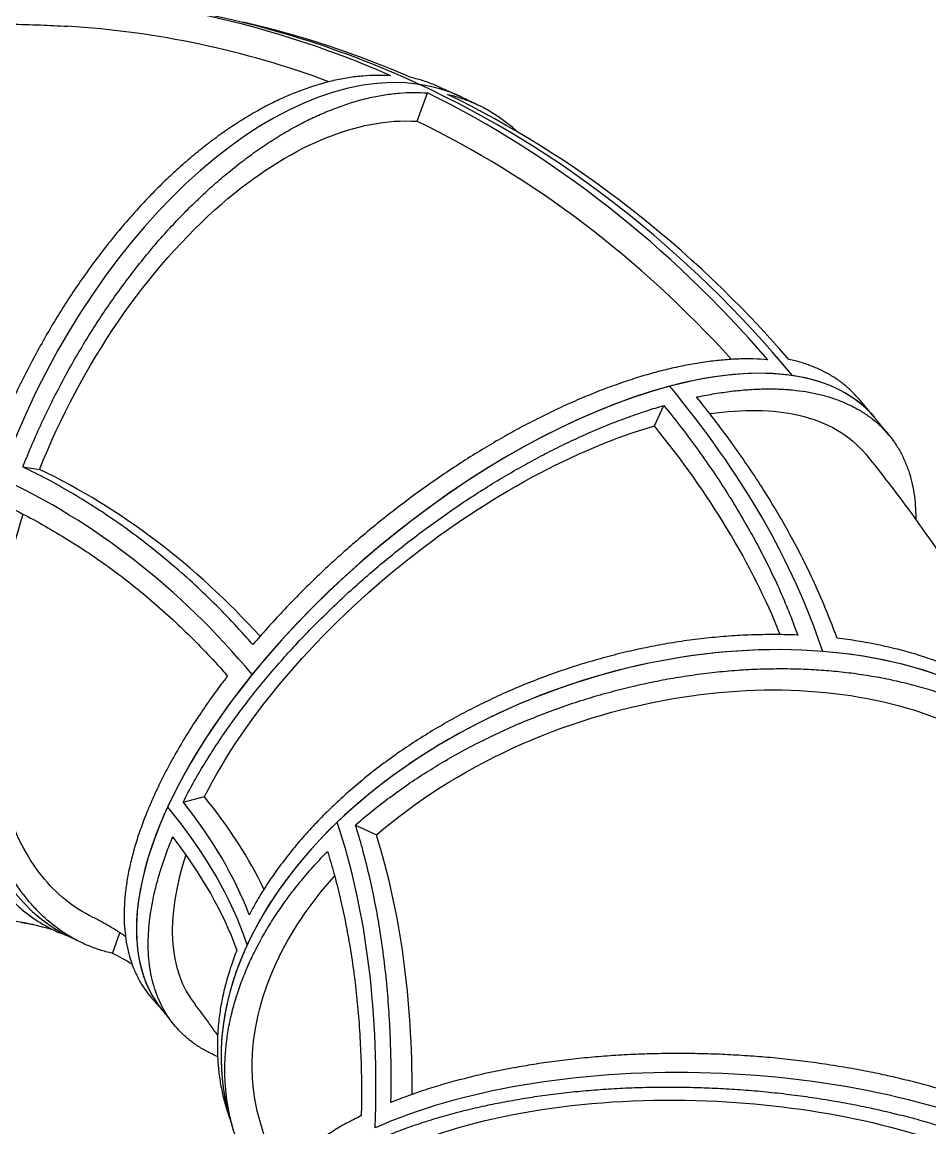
# Model space of a CAD drawing. Header units: millimetres. Extents: x -7616 to 421613, y 91067 to 341353.
# Drawn here: x 185609 to 186455, y 178176 to 179207 of the extents above; entities that cross this region are included whole.
import ezdxf

# ---------------------------------------------------------------- set-up
doc = ezdxf.new("R2010")
doc.units = ezdxf.units.MM
doc.header["$LTSCALE"] = 500
doc.header["$MEASUREMENT"] = 0
doc.linetypes.add('H0', pattern=[0.3, 0.2, -0.1])
doc.layers.add('e-plan', color=9, linetype='CONTINUOUS')

# ---------------------------------------------------------------- blocks, each defined once
blk = doc.blocks.new('A$C633402C3')
at = {"layer": 'e-plan'}
for p, q in [((112685.4, 87681.7), (112695.1, 87708.2)), ((112906.8, 87397.8), (112915.6, 87416.8)), ((112317.8, 87359.5), (112333.4, 87357.2)), ((112467.3, 87047.2), (112487.1, 87052.2)), ((112628, 87025.7), (112647.6, 87016.5)), ((112401.3, 86906.1), (112408.3, 86925.3))]:
    blk.add_line(p, q, dxfattribs=at)
for centre, major_axis, ratio, start_param, end_param in [((112236.3, 86473.5), (195.2, 1317.1), 0.813572, 6.062889, 6.421292), ((112247.8, 86471.8), (-195.3, -1317.6), 0.813572, 2.906276, 3.141593), ((112247.8, 86471.8), (-195.3, -1317.6), 0.813572, 2.906276, 3.141593), ((112242.9, 86492.2), (-188.3, -1270.6), 0.813572, 2.971748, 3.210819), ((112259.3, 86470.1), (195.2, 1317.1), 0.813572, 6.067144, 6.218293), ((112545, 87312.5), (-181.6, -392), 0.565439, 3.30671, 4.877506), ((112545, 87312.5), (-181.6, -392), 0.565439, 3.30671, 4.877506), ((112247.8, 86471.8), (-195.3, -1317.6), 0.813572, 2.513577, 2.906276), ((112545, 87312.5), (-181.6, -392), 0.565439, 3.141593, 3.30671), ((112247.8, 86471.8), (-195.3, -1317.6), 0.813572, 2.513577, 2.906276), ((112545, 87312.5), (-181.6, -392), 0.565439, 3.141593, 3.30671), ((112236.3, 86473.5), (195.2, 1317.1), 0.813572, 5.67019, 6.028593), ((112259.3, 86470.1), (195.2, 1317.1), 0.813572, 5.674445, 6.032848), ((112248.1, 86488.1), (-188.3, -1270.6), 0.813572, 2.552975, 2.892557), ((112780.1, 87129.1), (-331.8, -276.7), 0.470517, 3.539151, 5.109947), ((112780.1, 87129.1), (-331.8, -276.7), 0.470517, 3.141593, 3.93185), ((112780.1, 87129.1), (-331.8, -276.7), 0.470517, 3.141593, 3.539151), ((112780.1, 87129.1), (-331.8, -276.7), 0.470517, 3.93185, 5.502646), ((112239.1, 87254.1), (-817.2, 377), 0.626969, 3.67122, 4.063919), ((112239.1, 87254.1), (-817.2, 377), 0.626969, 3.67122, 4.063919), ((112248.5, 87233.1), (-780.9, 360.3), 0.626969, 3.726771, 4.050201), ((112027, 86520.9), (-131.9, -890.3), 0.813572, 2.552779, 2.892557), ((112545, 87312.5), (-181.6, -392), 0.565439, 4.877506, 6.283185), ((112545, 87312.5), (-181.6, -392), 0.565439, 4.877506, 6.283185), ((111999.3, 86508.6), (-131.9, -890.3), 0.813572, 2.513577, 2.906276), ((111999.3, 86508.6), (-131.9, -890.3), 0.813572, 2.513577, 2.906276), ((112922.8, 86882), (-410.2, -135.4), 0.672312, 3.759112, 5.329909), ((112922.8, 86882), (-410.2, -135.4), 0.672312, 4.151811, 5.722608), ((112922.8, 86882), (-410.2, -135.4), 0.672312, 3.141593, 4.151811), ((112780.1, 87129.1), (-331.8, -276.7), 0.470517, 5.109947, 6.283185), ((112104.7, 86962.6), (425.4, -196.2), 0.626969, 0.572333, 0.892812), ((112123, 86961.1), (-431.9, 199.3), 0.626969, 3.790247, 4.050201), ((112780.1, 87129.1), (-331.8, -276.7), 0.470517, 5.502646, 6.283185), ((112098.2, 86948.5), (-425, 196), 0.626969, 3.67122, 4.063919), ((112098.2, 86948.5), (-425, 196), 0.626969, 3.67122, 4.063919), ((112922.8, 86882), (-410.2, -135.4), 0.672312, 5.329909, 6.283185), ((112024.1, 86465.7), (-382.6, -814.6), 0.603553, 2.181327, 2.574026), ((112024.1, 86465.7), (-382.6, -814.6), 0.603553, 2.181327, 2.574026), ((112091.6, 86934.3), (425.4, -196.2), 0.626969, 0.559142, 0.879621), ((112057.8, 86462.5), (-382.6, -814.6), 0.603553, 2.224594, 2.560307), ((112791.3, 87115.5), (-311.1, -259.4), 0.470517, 5.631549, 6.27014), ((112236.3, 86473.5), (68.7, 463.4), 0.813572, 6.170212, 6.411053), ((112922.8, 86882), (-410.2, -135.4), 0.672312, 5.722608, 6.283185), ((112236.3, 86473.5), (68.7, 463.4), 0.813572, 5.964632, 6.018354), ((112958.1, 86597), (-431.7, 17.1), 0.457107, 3.966536, 5.537333), ((112958.1, 86597), (-431.7, 17.1), 0.457107, 3.966536, 5.537333)]:
    blk.add_ellipse(centre, major_axis=major_axis, ratio=ratio, start_param=start_param, end_param=end_param, dxfattribs=at)
for points, knots in [([(112269, 87771.8), (112272.1, 87771.9), (112275.2, 87772), (112287.5, 87772.2), (112296.7, 87772.3), (112315.3, 87772.1), (112324.7, 87771.9), (112342.5, 87771.2), (112350.9, 87770.8), (112359.3, 87770.3)], [0, 0, 0, 0, 10.000091, 10.000091, 40.002565, 40.002565, 70.569577, 70.569577, 97.898213, 97.898213, 97.898213, 97.898213]), ([(112661, 87724.1), (112660.9, 87724.1), (112660.8, 87724.1), (112656.6, 87724.4), (112652.4, 87724.5), (112643.8, 87724.5), (112639.4, 87724.3), (112630.5, 87723.5), (112626, 87723), (112616.8, 87721.6), (112612.2, 87720.7), (112603, 87718.6), (112598.4, 87717.3), (112589.2, 87714.6), (112584.6, 87713.1), (112575.5, 87709.8), (112571.1, 87708.1), (112562.3, 87704.4), (112557.8, 87702.3), (112548.6, 87697.9), (112544, 87695.5), (112534.5, 87690.3), (112529.7, 87687.5), (112520.2, 87681.6), (112515.3, 87678.5), (112505.7, 87672), (112500.9, 87668.6), (112491.4, 87661.6), (112486.7, 87657.9), (112477.4, 87650.4), (112472.8, 87646.5), (112463.8, 87638.7), (112459.4, 87634.7), (112450.9, 87626.7), (112446.5, 87622.5), (112437.8, 87613.7), (112433.4, 87609.1), (112424.5, 87599.6), (112420.1, 87594.7), (112411.3, 87584.6), (112406.9, 87579.4), (112398.3, 87568.8), (112394, 87563.4), (112385.7, 87552.4), (112381.6, 87546.9), (112373.6, 87535.7), (112369.7, 87530.1), (112362.1, 87518.9), (112358.5, 87513.3), (112351.5, 87502.2), (112348, 87496.5), (112341, 87484.7), (112337.5, 87478.6), (112330.6, 87466.2), (112327.2, 87459.9), (112320.5, 87447.1), (112317.2, 87440.6), (112310.9, 87427.6), (112307.8, 87421), (112301.9, 87407.8), (112299, 87401.2), (112293.6, 87388.1), (112291, 87381.5), (112288.4, 87375), (112288.4, 87374.8), (112288.3, 87374.7)], [19.600922, 19.600922, 19.600922, 19.600922, 19.992056, 19.992056, 39.984112, 39.984112, 59.976168, 59.976168, 79.968224, 79.968224, 99.96028, 99.96028, 119.952336, 119.952336, 139.944393, 139.944393, 159.936449, 159.936449, 179.929657, 179.929657, 199.922865, 199.922865, 219.916072, 219.916072, 239.90928, 239.90928, 259.902488, 259.902488, 279.895696, 279.895696, 299.888904, 299.888904, 319.882112, 319.882112, 339.877344, 339.877344, 359.872577, 359.872577, 379.867809, 379.867809, 399.863041, 399.863041, 419.858274, 419.858274, 439.853506, 439.853506, 459.848738, 459.848738, 479.843971, 479.843971, 499.842497, 499.842497, 519.841023, 519.841023, 539.839549, 539.839549, 559.838075, 559.838075, 579.836601, 579.836601, 599.835127, 599.835127, 619.833653, 619.833653, 620.231169, 620.231169, 620.231169, 620.231169]), ([(112704.4, 87714.5), (112703.9, 87714.7), (112703.5, 87714.9), (112699.2, 87716.6), (112695.4, 87718.1), (112687.7, 87720.6), (112683.8, 87721.6), (112679.8, 87722.5), (112679.8, 87722.6), (112679.7, 87722.6)], [2496.77124, 2496.77124, 2496.77124, 2496.77124, 2499.177281, 2499.177281, 2519.170147, 2519.170147, 2539.163014, 2539.163014, 2539.554949, 2539.554949, 2539.554949, 2539.554949]), ([(112704.4, 87714.5), (112705.9, 87713.8), (112707.3, 87713.2), (112710.3, 87711.9), (112711.8, 87711.2), (112714.7, 87709.9), (112716.2, 87709.2), (112719.2, 87707.9), (112720.6, 87707.2), (112723.6, 87705.9), (112725.1, 87705.2), (112726.5, 87704.5)], [0.01490285, 0.01490285, 0.01490285, 0.01490285, 0.01876178, 0.01876178, 0.0226207, 0.0226207, 0.02647962, 0.02647962, 0.03033855, 0.03033855, 0.03419747, 0.03419747, 0.03419747, 0.03419747]), ([(112317.8, 87359.5), (112318, 87360.1), (112318.2, 87360.7), (112321, 87367.6), (112323.7, 87374.1), (112329.3, 87387.2), (112332.2, 87393.7), (112338.3, 87406.8), (112341.4, 87413.4), (112347.9, 87426.4), (112351.3, 87432.9), (112358.1, 87445.6), (112361.5, 87451.9), (112368.6, 87464.2), (112372.1, 87470.2), (112379.3, 87481.9), (112382.8, 87487.6), (112390, 87498.6), (112393.7, 87504.2), (112401.3, 87515.3), (112405.3, 87520.9), (112413.4, 87532), (112417.6, 87537.6), (112426.1, 87548.5), (112430.4, 87553.9), (112439.2, 87564.4), (112443.6, 87569.6), (112452.5, 87579.6), (112457, 87584.5), (112466, 87593.9), (112470.4, 87598.5), (112479.3, 87607.2), (112483.7, 87611.4), (112492.3, 87619.4), (112496.7, 87623.3), (112505.8, 87631.1), (112510.5, 87634.9), (112519.9, 87642.4), (112524.6, 87646.1), (112534.2, 87653.1), (112539.1, 87656.5), (112548.8, 87663), (112553.6, 87666), (112563.3, 87671.9), (112568.1, 87674.6), (112577.6, 87679.8), (112582.3, 87682.2), (112591.5, 87686.6), (112596.1, 87688.6), (112604.9, 87692.3), (112609.4, 87694), (112618.5, 87697.3), (112623.1, 87698.8), (112632.3, 87701.5), (112637, 87702.7), (112646.3, 87704.8), (112650.9, 87705.7), (112660, 87707.1), (112664.6, 87707.6), (112673.5, 87708.4), (112677.9, 87708.6), (112686.6, 87708.6), (112690.8, 87708.5), (112694.9, 87708.2), (112695, 87708.2), (112695.1, 87708.2)], [1937.634468, 1937.634468, 1937.634468, 1937.634468, 1939.366083, 1939.366083, 1959.359835, 1959.359835, 1979.353587, 1979.353587, 1999.347339, 1999.347339, 2019.341091, 2019.341091, 2039.334842, 2039.334842, 2059.328594, 2059.328594, 2079.322346, 2079.322346, 2099.315647, 2099.315647, 2119.308948, 2119.308948, 2139.30225, 2139.30225, 2159.295551, 2159.295551, 2179.288852, 2179.288852, 2199.282153, 2199.282153, 2219.275454, 2219.275454, 2239.268755, 2239.268755, 2259.26178, 2259.26178, 2279.254804, 2279.254804, 2299.247828, 2299.247828, 2319.240852, 2319.240852, 2339.233876, 2339.233876, 2359.2269, 2359.2269, 2379.219924, 2379.219924, 2399.212949, 2399.212949, 2419.205815, 2419.205815, 2439.198681, 2439.198681, 2459.191548, 2459.191548, 2479.184414, 2479.184414, 2499.177281, 2499.177281, 2519.170147, 2519.170147, 2539.163014, 2539.163014, 2539.554949, 2539.554949, 2539.554949, 2539.554949]), ([(112713.9, 87706.8), (112714, 87706.8), (112714.1, 87706.8), (112718, 87705.9), (112721.9, 87704.8), (112729.6, 87702.3), (112733.4, 87700.9), (112740.9, 87697.7), (112744.7, 87696), (112751.9, 87692.1), (112755.5, 87690), (112762.4, 87685.5), (112765.7, 87683.1), (112772.2, 87678.1), (112775.3, 87675.4), (112778.5, 87672.5), (112778.7, 87672.3), (112778.9, 87672)], [19.600922, 19.600922, 19.600922, 19.600922, 19.992056, 19.992056, 39.984112, 39.984112, 59.976168, 59.976168, 79.968224, 79.968224, 99.96028, 99.96028, 119.952336, 119.952336, 139.944393, 139.944393, 141.435393, 141.435393, 141.435393, 141.435393]), ([(112726.5, 87704.5), (112727.7, 87704), (112728.8, 87703.4), (112731.1, 87702.4), (112732.3, 87701.8), (112734.6, 87700.7), (112735.7, 87700.2), (112738, 87699.1), (112739.1, 87698.6), (112741.4, 87697.5), (112742.6, 87696.9), (112743.7, 87696.4)], [0.03419747, 0.03419747, 0.03419747, 0.03419747, 0.03721559, 0.03721559, 0.0402337, 0.0402337, 0.04325182, 0.04325182, 0.04626994, 0.04626994, 0.04928805, 0.04928805, 0.04928805, 0.04928805]), ([(112333.4, 87357.2), (112352.8, 87406), (112377.8, 87452.9), (112436, 87537.7), (112468.8, 87574.9), (112533.9, 87631.3), (112565.5, 87651.5), (112627.6, 87677.8), (112657.7, 87683.6), (112685.4, 87681.7)], [0, 0, 0, 0, 158.176485, 158.176485, 316.376998, 316.376998, 457.078153, 457.078153, 597.79081, 597.79081, 597.79081, 597.79081]), ([(113012.5, 87459.5), (113012.4, 87459.5), (113012.3, 87459.5), (113008.1, 87459.8), (113003.7, 87460.1), (112994.8, 87460.3), (112990.1, 87460.3), (112980.7, 87459.9), (112975.8, 87459.6), (112965.9, 87458.8), (112960.9, 87458.2), (112950.8, 87456.8), (112945.6, 87456), (112935.3, 87454.1), (112930.2, 87453.1), (112919.9, 87450.8), (112914.8, 87449.5), (112904.7, 87446.8), (112899.5, 87445.4), (112888.7, 87442.1), (112883.3, 87440.3), (112872.1, 87436.5), (112866.4, 87434.5), (112854.8, 87430.1), (112849, 87427.8), (112837.3, 87422.9), (112831.4, 87420.4), (112819.6, 87415.1), (112813.7, 87412.3), (112802.1, 87406.6), (112796.3, 87403.7), (112784.8, 87397.8), (112779.2, 87394.8), (112768.2, 87388.7), (112762.6, 87385.5), (112751.2, 87378.8), (112745.4, 87375.3), (112733.6, 87368), (112727.7, 87364.3), (112715.9, 87356.5), (112710, 87352.5), (112698.2, 87344.4), (112692.3, 87340.2), (112680.7, 87331.8), (112675, 87327.5), (112663.7, 87318.9), (112658.1, 87314.6), (112647.3, 87305.9), (112642.1, 87301.6), (112631.8, 87293), (112626.7, 87288.6), (112616.2, 87279.5), (112611, 87274.8), (112600.5, 87265.2), (112595.3, 87260.3), (112585, 87250.3), (112579.9, 87245.3), (112569.8, 87235.1), (112564.9, 87230), (112555.2, 87219.7), (112550.5, 87214.6), (112541.3, 87204.3), (112536.9, 87199.2), (112532.5, 87194.1), (112532.4, 87194), (112532.3, 87193.9)], [19.600922, 19.600922, 19.600922, 19.600922, 19.992056, 19.992056, 39.984112, 39.984112, 59.976168, 59.976168, 79.968224, 79.968224, 99.96028, 99.96028, 119.952336, 119.952336, 139.944393, 139.944393, 159.936449, 159.936449, 179.929657, 179.929657, 199.922865, 199.922865, 219.916072, 219.916072, 239.90928, 239.90928, 259.902488, 259.902488, 279.895696, 279.895696, 299.888904, 299.888904, 319.882112, 319.882112, 339.877344, 339.877344, 359.872577, 359.872577, 379.867809, 379.867809, 399.863041, 399.863041, 419.858274, 419.858274, 439.853506, 439.853506, 459.848738, 459.848738, 479.843971, 479.843971, 499.842497, 499.842497, 519.841023, 519.841023, 539.839549, 539.839549, 559.838075, 559.838075, 579.836601, 579.836601, 599.835127, 599.835127, 619.833653, 619.833653, 620.231169, 620.231169, 620.231169, 620.231169]), ([(113096.2, 87424.2), (113094.4, 87426.4), (113092.4, 87428.5), (113087.9, 87432.8), (113085.3, 87435), (113079.9, 87439.3), (113077, 87441.3), (113071, 87445.1), (113067.9, 87446.9), (113061.4, 87450.2), (113058, 87451.7), (113051, 87454.5), (113047.4, 87455.7), (113040, 87458), (113036.2, 87458.9), (113032.4, 87459.8), (113032.3, 87459.8), (113032.2, 87459.8)], [2401.275885, 2401.275885, 2401.275885, 2401.275885, 2419.205815, 2419.205815, 2439.198681, 2439.198681, 2459.191548, 2459.191548, 2479.184414, 2479.184414, 2499.177281, 2499.177281, 2519.170147, 2519.170147, 2539.163014, 2539.163014, 2539.554949, 2539.554949, 2539.554949, 2539.554949]), ([(112946.2, 87424.6), (112946.7, 87424.7), (112947.1, 87424.8), (112952.8, 87426), (112958, 87427), (112968.4, 87428.7), (112973.6, 87429.5), (112983.8, 87430.7), (112988.9, 87431.2), (112998.9, 87431.9), (113003.8, 87432.2), (113013.4, 87432.3), (113018.1, 87432.3), (113027.1, 87432), (113031.5, 87431.7), (113040, 87430.8), (113044, 87430.3), (113051.8, 87429.1), (113055.7, 87428.3), (113063.3, 87426.5), (113067.1, 87425.5), (113074.6, 87423.2), (113078.2, 87421.9), (113085.3, 87419), (113088.7, 87417.4), (113095.4, 87414), (113098.5, 87412.2), (113104.6, 87408.3), (113107.5, 87406.3), (113113, 87402), (113115.5, 87399.7), (113120.3, 87395.1), (113122.6, 87392.7), (113126.7, 87387.8), (113128.7, 87385.3), (113132.5, 87379.8), (113134.3, 87376.9), (113137.6, 87370.9), (113139.2, 87367.7), (113142, 87361.1), (113143.3, 87357.7), (113145.5, 87350.7), (113146.5, 87347.1), (113148.1, 87339.8), (113148.8, 87336), (113149.8, 87328.4), (113150.1, 87324.6), (113150.5, 87317.3), (113150.6, 87314), (113150.6, 87310.6)], [1937.634468, 1937.634468, 1937.634468, 1937.634468, 1939.366083, 1939.366083, 1959.359835, 1959.359835, 1979.353587, 1979.353587, 1999.347339, 1999.347339, 2019.341091, 2019.341091, 2039.334842, 2039.334842, 2059.328594, 2059.328594, 2079.322346, 2079.322346, 2099.315647, 2099.315647, 2119.308948, 2119.308948, 2139.30225, 2139.30225, 2159.295551, 2159.295551, 2179.288852, 2179.288852, 2199.282153, 2199.282153, 2219.275454, 2219.275454, 2239.268755, 2239.268755, 2259.26178, 2259.26178, 2279.254804, 2279.254804, 2299.247828, 2299.247828, 2319.240852, 2319.240852, 2339.233876, 2339.233876, 2359.2269, 2359.2269, 2379.219924, 2379.219924, 2396.554547, 2396.554547, 2396.554547, 2396.554547]), ([(112467.3, 87047.2), (112467.4, 87047.3), (112467.4, 87047.4), (112470, 87052.5), (112472.7, 87057.6), (112478.3, 87067.8), (112481.3, 87073.1), (112487.6, 87083.6), (112490.9, 87088.9), (112497.7, 87099.5), (112501.2, 87104.8), (112508.5, 87115.4), (112512.3, 87120.7), (112519.9, 87131.1), (112523.8, 87136.3), (112531.6, 87146.4), (112535.6, 87151.4), (112543.5, 87161.1), (112547.7, 87166), (112556.3, 87176), (112560.7, 87181.1), (112570, 87191.3), (112574.7, 87196.4), (112584.4, 87206.6), (112589.4, 87211.7), (112599.6, 87221.8), (112604.7, 87226.8), (112615.1, 87236.6), (112620.3, 87241.5), (112630.9, 87251), (112636.1, 87255.6), (112646.6, 87264.7), (112651.8, 87269.1), (112662.1, 87277.5), (112667.4, 87281.8), (112678.3, 87290.4), (112683.9, 87294.7), (112695.3, 87303.2), (112701.1, 87307.4), (112712.8, 87315.7), (112718.7, 87319.8), (112730.6, 87327.9), (112736.5, 87331.8), (112748.5, 87339.4), (112754.4, 87343.1), (112766.2, 87350.2), (112772.1, 87353.7), (112783.6, 87360.3), (112789.3, 87363.4), (112800.4, 87369.4), (112806, 87372.3), (112817.6, 87378.2), (112823.4, 87381), (112835.2, 87386.6), (112841.1, 87389.3), (112853, 87394.4), (112859, 87396.9), (112870.8, 87401.7), (112876.7, 87403.9), (112888.3, 87408.1), (112894.1, 87410.1), (112905.1, 87413.7), (112910.4, 87415.3), (112915.6, 87416.8)], [1299.178871, 1299.178871, 1299.178871, 1299.178871, 1299.570367, 1299.570367, 1319.562793, 1319.562793, 1339.555219, 1339.555219, 1359.547646, 1359.547646, 1379.540072, 1379.540072, 1399.532498, 1399.532498, 1419.524925, 1419.524925, 1439.517351, 1439.517351, 1459.510962, 1459.510962, 1479.504572, 1479.504572, 1499.498183, 1499.498183, 1519.491793, 1519.491793, 1539.485404, 1539.485404, 1559.479014, 1559.479014, 1579.472624, 1579.472624, 1599.466235, 1599.466235, 1619.46043, 1619.46043, 1639.454626, 1639.454626, 1659.448821, 1659.448821, 1679.443017, 1679.443017, 1699.437212, 1699.437212, 1719.431407, 1719.431407, 1739.425603, 1739.425603, 1759.419798, 1759.419798, 1779.413865, 1779.413865, 1799.407931, 1799.407931, 1819.401998, 1819.401998, 1839.396065, 1839.396065, 1859.390131, 1859.390131, 1879.384198, 1879.384198, 1898.445264, 1898.445264, 1898.445264, 1898.445264]), ([(112915.6, 87416.8), (112920.8, 87410.4), (112925.9, 87404), (112936.1, 87390.8), (112941.2, 87384), (112951, 87370.5), (112955.7, 87363.8), (112964.6, 87350.8), (112969, 87344.1), (112977.8, 87330.4), (112982.1, 87323.4), (112990.5, 87309.3), (112994.6, 87302.1), (113002.5, 87287.7), (113006.4, 87280.5), (113013.7, 87266), (113017.2, 87258.7), (113023.9, 87244.3), (113027, 87237.1), (113032.9, 87222.9), (113035.7, 87215.8), (113039, 87206.9), (113039.8, 87204.8), (113040.5, 87202.8)], [2236.218017, 2236.218017, 2236.218017, 2236.218017, 2262.137674, 2262.137674, 2290.233966, 2290.233966, 2318.330258, 2318.330258, 2346.473322, 2346.473322, 2374.616386, 2374.616386, 2402.75945, 2402.75945, 2430.902515, 2430.902515, 2459.045579, 2459.045579, 2487.188643, 2487.188643, 2515.331707, 2515.331707, 2523.784719, 2523.784719, 2523.784719, 2523.784719]), ([(113077.2, 87199.8), (113076.3, 87202.2), (113075.5, 87204.5), (113071.9, 87214.1), (113069, 87221.4), (113062.8, 87236.3), (113059.6, 87243.8), (113052.6, 87258.8), (113049, 87266.4), (113041.3, 87281.6), (113037.3, 87289.2), (113029, 87304.2), (113024.7, 87311.7), (113016, 87326.5), (113011.5, 87333.7), (113002.4, 87348), (112997.7, 87355), (112988.4, 87368.7), (112983.6, 87375.6), (112973.3, 87389.7), (112968, 87396.9), (112957.2, 87410.9), (112951.8, 87417.7), (112946.2, 87424.6)], [2681.442049, 2681.442049, 2681.442049, 2681.442049, 2691.128265, 2691.128265, 2720.516374, 2720.516374, 2749.904482, 2749.904482, 2779.292591, 2779.292591, 2808.6807, 2808.6807, 2838.068808, 2838.068808, 2867.456917, 2867.456917, 2896.845025, 2896.845025, 2926.186519, 2926.186519, 2955.528013, 2955.528013, 2983.262937, 2983.262937, 2983.262937, 2983.262937]), ([(113096.2, 87424.2), (113097.3, 87423), (113098.4, 87421.8), (113100.5, 87419.3), (113101.5, 87418.1), (113103.6, 87415.6), (113104.7, 87414.4), (113106.7, 87412), (113107.8, 87410.7), (113109.9, 87408.3), (113110.9, 87407), (113111.9, 87405.8)], [0.40748562, 0.40748562, 0.40748562, 0.40748562, 0.41136781, 0.41136781, 0.41524999, 0.41524999, 0.41913218, 0.41913218, 0.42301437, 0.42301437, 0.42689655, 0.42689655, 0.42689655, 0.42689655]), ([(112958.5, 87409.2), (112989.5, 87413.7), (113017.5, 87413.2), (113068.2, 87401.6), (113089.3, 87389.2), (113103.9, 87371.3)], [28.803222, 28.803222, 28.803222, 28.803222, 158.176485, 158.176485, 303.086496, 303.086496, 303.086496, 303.086496]), ([(113126.3, 87388.3), (113125.3, 87389.4), (113124.4, 87390.6), (113122.5, 87393), (113121.5, 87394.1), (113119.6, 87396.5), (113118.7, 87397.6), (113116.7, 87400), (113115.8, 87401.1), (113113.9, 87403.5), (113112.9, 87404.6), (113111.9, 87405.8)], [0.87768049, 0.87768049, 0.87768049, 0.87768049, 0.881648, 0.881648, 0.88561551, 0.88561551, 0.88958302, 0.88958302, 0.89355053, 0.89355053, 0.89751804, 0.89751804, 0.89751804, 0.89751804]), ([(112487.1, 87052.2), (112506.3, 87090), (112533, 87129), (112598.5, 87205.1), (112636.6, 87241.5), (112714.7, 87303.2), (112753.5, 87328.8), (112831.5, 87370.9), (112870.2, 87387.2), (112906.8, 87397.8)], [0, 0, 0, 0, 158.280577, 158.280577, 316.435729, 316.435729, 457.038505, 457.038505, 597.721347, 597.721347, 597.721347, 597.721347]), ([(113103.9, 87371.3), (113105.9, 87368.9), (113107.9, 87366.5), (113115.6, 87356.8), (113121.4, 87349.5), (113133.3, 87334.1), (113139.3, 87326), (113151.3, 87309.7), (113157.1, 87301.5), (113168.6, 87285.1), (113174.2, 87276.8), (113185.3, 87260.1), (113190.7, 87251.8), (113201.2, 87235), (113206.3, 87226.5), (113216.4, 87209.6), (113221.3, 87201.1), (113230.9, 87184), (113235.5, 87175.4), (113244.6, 87158.2), (113249, 87149.5), (113255.1, 87137.1), (113256.9, 87133.4), (113258.7, 87129.6)], [0, 0, 0, 0, 10.000069, 10.000069, 40.001943, 40.001943, 72.767288, 72.767288, 105.512166, 105.512166, 138.224276, 138.224276, 170.890521, 170.890521, 203.496906, 203.496906, 236.02875, 236.02875, 268.470951, 268.470951, 300.80828, 300.80828, 314.738769, 314.738769, 314.738769, 314.738769]), ([(112532.3, 87193.9), (112530.4, 87196.1), (112528.4, 87198.3), (112520.5, 87207.2), (112514.3, 87213.8), (112501.7, 87227), (112495.2, 87233.5), (112481.9, 87246.3), (112475.1, 87252.5), (112461.3, 87264.8), (112454.3, 87270.7), (112440.2, 87282.3), (112433.2, 87287.8), (112419, 87298.6), (112411.9, 87303.7), (112397.7, 87313.5), (112390.7, 87318.2), (112376.9, 87327), (112369.8, 87331.4), (112355.1, 87340), (112347.6, 87344.2), (112332.7, 87352.2), (112325.3, 87355.9), (112317.8, 87359.5)], [2681.442049, 2681.442049, 2681.442049, 2681.442049, 2691.128265, 2691.128265, 2720.516374, 2720.516374, 2749.904482, 2749.904482, 2779.292591, 2779.292591, 2808.6807, 2808.6807, 2838.068808, 2838.068808, 2867.456917, 2867.456917, 2896.845025, 2896.845025, 2926.186519, 2926.186519, 2955.528013, 2955.528013, 2983.262937, 2983.262937, 2983.262937, 2983.262937]), ([(112275.1, 87337.3), (112275.1, 87337.2), (112275, 87337.1), (112272.9, 87330.4), (112270.9, 87323.8), (112267, 87310.5), (112265.1, 87303.7), (112261.6, 87290.2), (112259.9, 87283.4), (112256.9, 87269.8), (112255.4, 87263), (112252.8, 87249.6), (112251.7, 87243), (112249.6, 87229.9), (112248.6, 87223.5), (112247, 87210.9), (112246.3, 87204.7), (112245.2, 87192.8), (112244.7, 87186.7), (112244, 87174.5), (112243.7, 87168.3), (112243.4, 87156), (112243.4, 87149.9), (112243.5, 87137.6), (112243.7, 87131.5), (112244.4, 87119.6), (112244.8, 87113.7), (112246, 87102.1), (112246.7, 87096.4), (112248.2, 87085.4), (112249.1, 87080), (112251.1, 87069.6), (112252.2, 87064.6), (112254.5, 87055), (112255.8, 87050.2), (112258.6, 87040.6), (112260.1, 87035.8), (112263.5, 87026.4), (112265.3, 87021.8), (112269.1, 87012.7), (112271.1, 87008.3), (112275.4, 86999.7), (112277.6, 86995.6), (112282.3, 86987.6), (112284.8, 86983.7), (112289.8, 86976.4), (112292.4, 86972.9), (112297.6, 86966.3), (112300.3, 86963.2), (112305.7, 86957.4), (112308.6, 86954.6), (112314.5, 86949.1), (112317.6, 86946.4), (112324.1, 86941.4), (112327.4, 86939), (112334.3, 86934.5), (112337.9, 86932.4), (112345.1, 86928.5), (112348.8, 86926.7), (112353.3, 86924.8), (112354.1, 86924.5), (112354.8, 86924.2)], [659.433236, 659.433236, 659.433236, 659.433236, 659.833006, 659.833006, 679.833833, 679.833833, 699.834661, 699.834661, 719.835488, 719.835488, 739.836316, 739.836316, 759.837143, 759.837143, 779.83797, 779.83797, 799.838798, 799.838798, 819.840569, 819.840569, 839.842341, 839.842341, 859.844113, 859.844113, 879.845884, 879.845884, 899.847656, 899.847656, 919.849428, 919.849428, 939.851199, 939.851199, 959.852971, 959.852971, 979.850467, 979.850467, 999.847963, 999.847963, 1019.845459, 1019.845459, 1039.842956, 1039.842956, 1059.840452, 1059.840452, 1079.837948, 1079.837948, 1099.835444, 1099.835444, 1119.832941, 1119.832941, 1139.821779, 1139.821779, 1159.810617, 1159.810617, 1179.799456, 1179.799456, 1199.788294, 1199.788294, 1219.777133, 1219.777133, 1223.662275, 1223.662275, 1223.662275, 1223.662275]), ([(112401.3, 86906.1), (112401.2, 86906.1), (112401.1, 86906.2), (112397.2, 86907.1), (112393.3, 86908.1), (112385.6, 86910.6), (112381.8, 86912), (112374.3, 86915.2), (112370.6, 86917), (112363.3, 86920.8), (112359.8, 86922.9), (112352.9, 86927.4), (112349.6, 86929.8), (112343.2, 86934.8), (112340.1, 86937.4), (112334.2, 86942.9), (112331.4, 86945.7), (112326, 86951.5), (112323.4, 86954.6), (112318.2, 86961.2), (112315.6, 86964.6), (112310.7, 86971.9), (112308.3, 86975.8), (112303.7, 86983.7), (112301.5, 86987.8), (112297.3, 86996.4), (112295.3, 87000.8), (112291.5, 87009.8), (112289.8, 87014.4), (112286.5, 87023.7), (112285.1, 87028.5), (112282.3, 87038), (112281.1, 87042.8), (112278.9, 87052.4), (112277.9, 87057.4), (112276, 87067.7), (112275.1, 87073), (112273.7, 87084), (112273, 87089.7), (112272, 87101.2), (112271.6, 87107.1), (112271.1, 87119), (112271, 87125), (112270.9, 87137.2), (112271, 87143.3), (112271.5, 87155.6), (112271.8, 87161.7), (112272.7, 87173.9), (112273.2, 87179.9), (112274.5, 87191.8), (112275.2, 87197.9), (112277, 87210.4), (112278, 87216.8), (112280.2, 87229.8), (112281.4, 87236.5), (112284.2, 87249.8), (112285.7, 87256.5), (112288.9, 87270), (112290.6, 87276.8), (112294.3, 87290.2), (112296.2, 87297), (112300.2, 87309.9), (112302.2, 87316.2), (112304.2, 87322.4)], [1299.178871, 1299.178871, 1299.178871, 1299.178871, 1299.570367, 1299.570367, 1319.562793, 1319.562793, 1339.555219, 1339.555219, 1359.547646, 1359.547646, 1379.540072, 1379.540072, 1399.532498, 1399.532498, 1419.524925, 1419.524925, 1439.517351, 1439.517351, 1459.510962, 1459.510962, 1479.504572, 1479.504572, 1499.498183, 1499.498183, 1519.491793, 1519.491793, 1539.485404, 1539.485404, 1559.479014, 1559.479014, 1579.472624, 1579.472624, 1599.466235, 1599.466235, 1619.46043, 1619.46043, 1639.454626, 1639.454626, 1659.448821, 1659.448821, 1679.443017, 1679.443017, 1699.437212, 1699.437212, 1719.431407, 1719.431407, 1739.425603, 1739.425603, 1759.419798, 1759.419798, 1779.413865, 1779.413865, 1799.407931, 1799.407931, 1819.401998, 1819.401998, 1839.396065, 1839.396065, 1859.390131, 1859.390131, 1879.384198, 1879.384198, 1898.445264, 1898.445264, 1898.445264, 1898.445264]), ([(112304.2, 87322.4), (112311.2, 87319), (112318.1, 87315.5), (112332.3, 87308), (112339.5, 87303.9), (112353.5, 87295.7), (112360.3, 87291.5), (112373.6, 87283.1), (112380.3, 87278.6), (112393.8, 87269.2), (112400.6, 87264.3), (112414.2, 87254.1), (112421, 87248.7), (112434.5, 87237.7), (112441.1, 87232), (112454.3, 87220.3), (112460.8, 87214.3), (112473.6, 87202), (112479.8, 87195.8), (112491.9, 87183.2), (112497.8, 87176.8), (112505.3, 87168.5), (112507, 87166.6), (112508.7, 87164.7)], [2236.218017, 2236.218017, 2236.218017, 2236.218017, 2262.137674, 2262.137674, 2290.233966, 2290.233966, 2318.330258, 2318.330258, 2346.473322, 2346.473322, 2374.616386, 2374.616386, 2402.75945, 2402.75945, 2430.902515, 2430.902515, 2459.045579, 2459.045579, 2487.188643, 2487.188643, 2515.331707, 2515.331707, 2523.784719, 2523.784719, 2523.784719, 2523.784719]), ([(112383.1, 86939.7), (112364.9, 86948.5), (112348.9, 86961.4), (112315.6, 87003.2), (112301.7, 87036.1), (112287.9, 87110.1), (112286.8, 87149.2), (112295.3, 87231.2), (112304.5, 87273.2), (112318.2, 87315.4)], [50.788623, 50.788623, 50.788623, 50.788623, 158.280577, 158.280577, 316.435729, 316.435729, 457.038505, 457.038505, 592.704639, 592.704639, 592.704639, 592.704639]), ([(113040.5, 87202.8), (113040.4, 87202.8), (113040.2, 87202.8), (113033.7, 87203.1), (113027.1, 87203.2), (113013.6, 87203.3), (113006.8, 87203.2), (112993, 87202.8), (112986, 87202.5), (112972, 87201.5), (112965, 87200.9), (112951, 87199.4), (112944, 87198.6), (112930.2, 87196.7), (112923.3, 87195.6), (112909.8, 87193.2), (112903.2, 87191.9), (112890.2, 87189.2), (112883.6, 87187.8), (112870.2, 87184.5), (112863.4, 87182.7), (112849.7, 87178.9), (112842.8, 87176.9), (112829, 87172.6), (112822.1, 87170.3), (112808.3, 87165.5), (112801.5, 87162.9), (112788.1, 87157.7), (112781.4, 87155), (112768.4, 87149.4), (112762, 87146.5), (112749.6, 87140.6), (112743.5, 87137.7), (112731.8, 87131.7), (112725.9, 87128.6), (112714, 87122), (112708, 87118.6), (112696.1, 87111.5), (112690.2, 87107.8), (112678.5, 87100.2), (112672.7, 87096.3), (112661.3, 87088.4), (112655.8, 87084.3), (112644.9, 87076.1), (112639.6, 87071.9), (112629.4, 87063.5), (112624.5, 87059.3), (112614.9, 87050.8), (112610.4, 87046.6), (112601.7, 87038.3), (112597.4, 87034), (112588.8, 87025.1), (112584.6, 87020.5), (112576.3, 87011.2), (112572.3, 87006.5), (112564.5, 86996.8), (112560.7, 86991.9), (112553.4, 86982), (112550, 86977.1), (112543.4, 86967.1), (112540.2, 86962.1), (112534.4, 86952.2), (112531.6, 86947.2), (112529, 86942.3), (112529, 86942.2), (112528.9, 86942.1)], [659.433236, 659.433236, 659.433236, 659.433236, 659.833006, 659.833006, 679.833833, 679.833833, 699.834661, 699.834661, 719.835488, 719.835488, 739.836316, 739.836316, 759.837143, 759.837143, 779.83797, 779.83797, 799.838798, 799.838798, 819.840569, 819.840569, 839.842341, 839.842341, 859.844113, 859.844113, 879.845884, 879.845884, 899.847656, 899.847656, 919.849428, 919.849428, 939.851199, 939.851199, 959.852971, 959.852971, 979.850467, 979.850467, 999.847963, 999.847963, 1019.845459, 1019.845459, 1039.842956, 1039.842956, 1059.840452, 1059.840452, 1079.837948, 1079.837948, 1099.835444, 1099.835444, 1119.832941, 1119.832941, 1139.821779, 1139.821779, 1159.810617, 1159.810617, 1179.799456, 1179.799456, 1199.788294, 1199.788294, 1219.777133, 1219.777133, 1239.765971, 1239.765971, 1259.75481, 1259.75481, 1260.142728, 1260.142728, 1260.142728, 1260.142728]), ([(113327.1, 87034.8), (113326.6, 87036.3), (113326.1, 87037.8), (113323.8, 87043.8), (113321.9, 87048.4), (113317.8, 87057.2), (113315.5, 87061.5), (113310.8, 87070), (113308.3, 87074.1), (113303.1, 87082), (113300.4, 87085.9), (113294.9, 87093.2), (113291.9, 87096.9), (113285.5, 87104.3), (113282.2, 87107.9), (113275, 87115.2), (113271.3, 87118.7), (113263.5, 87125.7), (113259.4, 87129.1), (113251, 87135.7), (113246.6, 87138.9), (113237.6, 87145.1), (113233.1, 87148), (113223.7, 87153.7), (113219, 87156.4), (113209.4, 87161.5), (113204.6, 87163.9), (113195, 87168.4), (113189.9, 87170.6), (113179.5, 87174.9), (113174.1, 87177), (113163, 87180.9), (113157.3, 87182.8), (113145.6, 87186.3), (113139.6, 87188), (113127.4, 87191.1), (113121.3, 87192.5), (113108.9, 87195), (113102.6, 87196.2), (113090, 87198.2), (113083.8, 87199), (113077.4, 87199.8), (113077.3, 87199.8), (113077.2, 87199.8)], [233.404426, 233.404426, 233.404426, 233.404426, 239.90928, 239.90928, 259.902488, 259.902488, 279.895696, 279.895696, 299.888904, 299.888904, 319.882112, 319.882112, 339.877344, 339.877344, 359.872577, 359.872577, 379.867809, 379.867809, 399.863041, 399.863041, 419.858274, 419.858274, 439.853506, 439.853506, 459.848738, 459.848738, 479.843971, 479.843971, 499.842497, 499.842497, 519.841023, 519.841023, 539.839549, 539.839549, 559.838075, 559.838075, 579.836601, 579.836601, 599.835127, 599.835127, 619.833653, 619.833653, 620.231169, 620.231169, 620.231169, 620.231169]), ([(112628, 87025.7), (112628.4, 87026.1), (112628.8, 87026.4), (112634, 87030.9), (112639, 87035.1), (112649.3, 87043.4), (112654.6, 87047.5), (112665.5, 87055.6), (112671, 87059.5), (112682.4, 87067.4), (112688.2, 87071.2), (112700, 87078.6), (112705.9, 87082.2), (112717.8, 87089.2), (112723.8, 87092.6), (112735.8, 87099), (112741.7, 87102.1), (112753.5, 87107.9), (112759.5, 87110.8), (112772, 87116.6), (112778.4, 87119.4), (112791.5, 87124.8), (112798.1, 87127.5), (112811.6, 87132.6), (112818.5, 87135.1), (112832.2, 87139.8), (112839.1, 87142), (112853, 87146.3), (112859.9, 87148.2), (112873.6, 87151.9), (112880.4, 87153.6), (112893.9, 87156.8), (112900.5, 87158.2), (112913.5, 87160.8), (112920.1, 87162.1), (112933.7, 87164.3), (112940.5, 87165.4), (112954.4, 87167.2), (112961.4, 87168), (112975.4, 87169.4), (112982.5, 87170), (112996.5, 87170.9), (113003.4, 87171.2), (113017.3, 87171.5), (113024.1, 87171.6), (113037.6, 87171.4), (113044.2, 87171.2), (113057.1, 87170.6), (113063.4, 87170.2), (113075.6, 87169.2), (113081.8, 87168.5), (113094.3, 87167), (113100.6, 87166.1), (113113.2, 87164), (113119.4, 87162.9), (113131.9, 87160.3), (113138, 87158.9), (113150.2, 87155.8), (113156.2, 87154.1), (113167.9, 87150.6), (113173.6, 87148.7), (113184.7, 87144.7), (113190.1, 87142.6), (113195.4, 87140.5), (113195.5, 87140.4), (113195.6, 87140.4)], [1937.634468, 1937.634468, 1937.634468, 1937.634468, 1939.366083, 1939.366083, 1959.359835, 1959.359835, 1979.353587, 1979.353587, 1999.347339, 1999.347339, 2019.341091, 2019.341091, 2039.334842, 2039.334842, 2059.328594, 2059.328594, 2079.322346, 2079.322346, 2099.315647, 2099.315647, 2119.308948, 2119.308948, 2139.30225, 2139.30225, 2159.295551, 2159.295551, 2179.288852, 2179.288852, 2199.282153, 2199.282153, 2219.275454, 2219.275454, 2239.268755, 2239.268755, 2259.26178, 2259.26178, 2279.254804, 2279.254804, 2299.247828, 2299.247828, 2319.240852, 2319.240852, 2339.233876, 2339.233876, 2359.2269, 2359.2269, 2379.219924, 2379.219924, 2399.212949, 2399.212949, 2419.205815, 2419.205815, 2439.198681, 2439.198681, 2459.191548, 2459.191548, 2479.184414, 2479.184414, 2499.177281, 2499.177281, 2519.170147, 2519.170147, 2539.163014, 2539.163014, 2539.554949, 2539.554949, 2539.554949, 2539.554949]), ([(112508.7, 87164.7), (112508.6, 87164.6), (112508.5, 87164.5), (112504.5, 87159.3), (112500.6, 87154.1), (112493, 87143.7), (112489.3, 87138.4), (112482.1, 87127.7), (112478.5, 87122.4), (112471.7, 87111.7), (112468.4, 87106.4), (112462.2, 87095.9), (112459.2, 87090.6), (112453.5, 87080.3), (112450.9, 87075.3), (112445.8, 87065.3), (112443.5, 87060.5), (112439.1, 87051), (112437, 87046.2), (112433, 87036.6), (112431.1, 87031.7), (112427.5, 87021.9), (112425.8, 87017.1), (112422.7, 87007.4), (112421.3, 87002.5), (112418.8, 86993), (112417.7, 86988.3), (112415.8, 86979.1), (112415, 86974.6), (112413.7, 86965.8), (112413.2, 86961.5), (112412.5, 86953.2), (112412.3, 86949.2), (112412.2, 86941.5), (112412.2, 86937.6), (112412.6, 86929.9), (112412.9, 86926.1), (112413.9, 86918.6), (112414.5, 86914.8), (112416.1, 86907.5), (112417, 86904), (112419.2, 86897), (112420.4, 86893.7), (112423.2, 86887.2), (112424.7, 86884.1), (112428, 86878.1), (112429.7, 86875.3), (112433.5, 86869.9), (112435.4, 86867.4), (112438.1, 86864.2), (112438.8, 86863.4), (112439.5, 86862.6)], [659.433236, 659.433236, 659.433236, 659.433236, 659.833006, 659.833006, 679.833833, 679.833833, 699.834661, 699.834661, 719.835488, 719.835488, 739.836316, 739.836316, 759.837143, 759.837143, 779.83797, 779.83797, 799.838798, 799.838798, 819.840569, 819.840569, 839.842341, 839.842341, 859.844113, 859.844113, 879.845884, 879.845884, 899.847656, 899.847656, 919.849428, 919.849428, 939.851199, 939.851199, 959.852971, 959.852971, 979.850467, 979.850467, 999.847963, 999.847963, 1019.845459, 1019.845459, 1039.842956, 1039.842956, 1059.840452, 1059.840452, 1079.837948, 1079.837948, 1099.835444, 1099.835444, 1119.832941, 1119.832941, 1126.362609, 1126.362609, 1126.362609, 1126.362609]), ([(112647.6, 87016.5), (112683.9, 87048.1), (112727.1, 87075.5), (112822, 87119.1), (112872.8, 87134.8), (112970, 87151.4), (113015.4, 87153.6), (113101.5, 87146.5), (113141.6, 87137.3), (113177, 87122.8)], [0, 0, 0, 0, 158.176485, 158.176485, 316.376998, 316.376998, 457.078153, 457.078153, 597.79081, 597.79081, 597.79081, 597.79081]), ([(112661, 86767.2), (112661.1, 86770.1), (112661.2, 86773.1), (112661.3, 86785), (112661.3, 86794), (112661.1, 86812.2), (112660.8, 86821.3), (112660.1, 86839.5), (112659.5, 86848.6), (112658.2, 86866.6), (112657.4, 86875.5), (112655.6, 86893), (112654.6, 86901.6), (112652.3, 86918.5), (112651, 86926.8), (112648.3, 86942.9), (112646.8, 86950.7), (112643.8, 86965.8), (112642.1, 86973.4), (112638.4, 86988.7), (112636.5, 86996.4), (112632.4, 87011.3), (112630.3, 87018.5), (112628, 87025.7)], [2681.442049, 2681.442049, 2681.442049, 2681.442049, 2691.128265, 2691.128265, 2720.516374, 2720.516374, 2749.904482, 2749.904482, 2779.292591, 2779.292591, 2808.6807, 2808.6807, 2838.068808, 2838.068808, 2867.456917, 2867.456917, 2896.845025, 2896.845025, 2926.186519, 2926.186519, 2955.528013, 2955.528013, 2983.262937, 2983.262937, 2983.262937, 2983.262937]), ([(112499.4, 86809.9), (112496.9, 86810.9), (112494.5, 86812.1), (112488.8, 86814.9), (112485.7, 86816.7), (112479.7, 86820.4), (112476.9, 86822.4), (112471.5, 86826.6), (112469, 86828.8), (112464.2, 86833.4), (112462, 86835.7), (112458, 86840.5), (112456, 86843), (112452.3, 86848.4), (112450.5, 86851.3), (112447.2, 86857.2), (112445.7, 86860.3), (112443, 86866.8), (112441.7, 86870.2), (112439.6, 86877.1), (112438.6, 86880.7), (112437, 86888), (112436.4, 86891.7), (112435.4, 86899.2), (112435.1, 86903.1), (112434.7, 86910.7), (112434.7, 86914.6), (112434.8, 86922.3), (112435, 86926.3), (112435.7, 86934.6), (112436.2, 86938.9), (112437.5, 86947.7), (112438.3, 86952.2), (112440.2, 86961.4), (112441.3, 86966.1), (112443.8, 86975.6), (112445.2, 86980.4), (112448.3, 86990.1), (112450, 86995), (112453.5, 87004.7), (112455.5, 87009.6), (112457.5, 87014.5), (112457.5, 87014.6), (112457.6, 87014.7)], [865.392235, 865.392235, 865.392235, 865.392235, 879.845884, 879.845884, 899.847656, 899.847656, 919.849428, 919.849428, 939.851199, 939.851199, 959.852971, 959.852971, 979.850467, 979.850467, 999.847963, 999.847963, 1019.845459, 1019.845459, 1039.842956, 1039.842956, 1059.840452, 1059.840452, 1079.837948, 1079.837948, 1099.835444, 1099.835444, 1119.832941, 1119.832941, 1139.821779, 1139.821779, 1159.810617, 1159.810617, 1179.799456, 1179.799456, 1199.788294, 1199.788294, 1219.777133, 1219.777133, 1239.765971, 1239.765971, 1259.75481, 1259.75481, 1260.142728, 1260.142728, 1260.142728, 1260.142728]), ([(112543.6, 86682.1), (112541.8, 86684.6), (112540.1, 86687.1), (112535.8, 86693.6), (112533.3, 86697.7), (112528.6, 86706.1), (112526.4, 86710.4), (112522.3, 86719.2), (112520.4, 86723.6), (112517, 86732.7), (112515.4, 86737.3), (112512.7, 86746.6), (112511.5, 86751.2), (112509.5, 86760.5), (112508.7, 86765.2), (112507.4, 86774.4), (112507, 86778.9), (112506.3, 86787.9), (112506.2, 86792.6), (112506.2, 86802), (112506.3, 86806.9), (112507, 86816.7), (112507.5, 86821.7), (112508.9, 86831.8), (112509.7, 86836.9), (112511.8, 86847), (112513, 86852.1), (112515.8, 86862.3), (112517.4, 86867.4), (112520.8, 86877.4), (112522.7, 86882.3), (112526.6, 86892), (112528.7, 86896.8), (112533.1, 86906.1), (112535.5, 86910.9), (112540.7, 86920.5), (112543.4, 86925.4), (112549.3, 86935.2), (112552.5, 86940.1), (112559.1, 86949.9), (112562.6, 86954.8), (112569.9, 86964.6), (112573.7, 86969.4), (112581.6, 86978.9), (112585.6, 86983.6), (112593.8, 86992.6), (112597.8, 86996.9), (112601.9, 87001)], [1446.425194, 1446.425194, 1446.425194, 1446.425194, 1459.510962, 1459.510962, 1479.504572, 1479.504572, 1499.498183, 1499.498183, 1519.491793, 1519.491793, 1539.485404, 1539.485404, 1559.479014, 1559.479014, 1579.472624, 1579.472624, 1599.466235, 1599.466235, 1619.46043, 1619.46043, 1639.454626, 1639.454626, 1659.448821, 1659.448821, 1679.443017, 1679.443017, 1699.437212, 1699.437212, 1719.431407, 1719.431407, 1739.425603, 1739.425603, 1759.419798, 1759.419798, 1779.413865, 1779.413865, 1799.407931, 1799.407931, 1819.401998, 1819.401998, 1839.396065, 1839.396065, 1859.390131, 1859.390131, 1879.384198, 1879.384198, 1898.445264, 1898.445264, 1898.445264, 1898.445264]), ([(112601.9, 87001), (112604, 86994.4), (112606, 86987.6), (112609.9, 86973.5), (112611.7, 86966.1), (112615.2, 86951.5), (112616.8, 86944.2), (112619.7, 86929.8), (112621.1, 86922.3), (112623.7, 86906.9), (112625, 86899), (112627.2, 86882.8), (112628.2, 86874.5), (112629.9, 86857.8), (112630.7, 86849.2), (112631.9, 86832), (112632.4, 86823.3), (112633.2, 86805.9), (112633.4, 86797.2), (112633.6, 86779.8), (112633.6, 86771.1), (112633.5, 86760), (112633.4, 86757.4), (112633.4, 86754.8)], [2236.218017, 2236.218017, 2236.218017, 2236.218017, 2262.137674, 2262.137674, 2290.233966, 2290.233966, 2318.330258, 2318.330258, 2346.473322, 2346.473322, 2374.616386, 2374.616386, 2402.75945, 2402.75945, 2430.902515, 2430.902515, 2459.045579, 2459.045579, 2487.188643, 2487.188643, 2515.331707, 2515.331707, 2523.784719, 2523.784719, 2523.784719, 2523.784719]), ([(112540, 86746.1), (112534.6, 86763.2), (112531.8, 86781.2), (112531.4, 86831.8), (112539.1, 86864.9), (112567.3, 86925.4), (112585.6, 86952.6), (112608.5, 86978.2)], [234.988609, 234.988609, 234.988609, 234.988609, 316.435729, 316.435729, 457.038505, 457.038505, 576.311077, 576.311077, 576.311077, 576.311077]), ([(112329.3, 86932.3), (112328.4, 86932.5), (112327.6, 86932.7), (112325.9, 86933.1), (112325, 86933.2), (112323.3, 86933.6), (112322.4, 86933.7), (112320.7, 86934), (112319.9, 86934.2), (112318.1, 86934.5), (112317.3, 86934.6), (112316.4, 86934.7)], [0.13622759, 0.13622759, 0.13622759, 0.13622759, 0.14920597, 0.14920597, 0.16218435, 0.16218435, 0.17516273, 0.17516273, 0.18814111, 0.18814111, 0.20111949, 0.20111949, 0.20111949, 0.20111949]), ([(112413.5, 86921.8), (112412.8, 86922.3), (112412.1, 86922.8), (112408.3, 86925.3), (112405.2, 86927.4), (112398.9, 86931.2), (112395.8, 86933), (112389.4, 86936.5), (112386.2, 86938.2), (112383.1, 86939.7)], [111.154398, 111.154398, 111.154398, 111.154398, 116.151364, 116.151364, 138.819293, 138.819293, 162.168198, 162.168198, 186.152867, 186.152867, 186.152867, 186.152867]), ([(112363.4, 86920.5), (112362.9, 86920.8), (112362.3, 86921), (112361.1, 86921.6), (112360.5, 86921.8), (112359.4, 86922.3), (112358.8, 86922.6), (112357.7, 86923.1), (112357.1, 86923.3), (112356, 86923.8), (112355.4, 86924), (112354.8, 86924.2)], [6.24898784, 6.24898784, 6.24898784, 6.24898784, 6.25746495, 6.25746495, 6.26594207, 6.26594207, 6.27441918, 6.27441918, 6.2828963, 6.2828963, 6.29137341, 6.29137341, 6.29137341, 6.29137341]), ([(112369.5, 86917.6), (112369.1, 86917.8), (112368.7, 86918), (112367.8, 86918.4), (112367.4, 86918.6), (112366.6, 86919), (112366.2, 86919.2), (112365.4, 86919.6), (112365, 86919.8), (112364.2, 86920.1), (112363.8, 86920.3), (112363.4, 86920.5)], [6.21970241, 6.21970241, 6.21970241, 6.21970241, 6.22555949, 6.22555949, 6.23141658, 6.23141658, 6.23727366, 6.23727366, 6.24313075, 6.24313075, 6.24898784, 6.24898784, 6.24898784, 6.24898784]), ([(112517.5, 86909.4), (112517.5, 86909.3), (112517.4, 86909.2), (112515.4, 86904.2), (112513.6, 86899.2), (112510.2, 86889.1), (112508.7, 86884), (112505.9, 86873.7), (112504.7, 86868.6), (112502.6, 86858.3), (112501.8, 86853.2), (112500.4, 86843.1), (112499.9, 86838), (112499.3, 86828.1), (112499.2, 86823.3), (112499.2, 86813.7), (112499.4, 86809.1), (112500, 86800), (112500.5, 86795.4), (112501.8, 86786.2), (112502.6, 86781.5), (112504.6, 86772.2), (112505.8, 86767.5), (112508.3, 86759), (112509.6, 86755.1), (112511, 86751.3)], [1299.178871, 1299.178871, 1299.178871, 1299.178871, 1299.570367, 1299.570367, 1319.562793, 1319.562793, 1339.555219, 1339.555219, 1359.547646, 1359.547646, 1379.540072, 1379.540072, 1399.532498, 1399.532498, 1419.524925, 1419.524925, 1439.517351, 1439.517351, 1459.510962, 1459.510962, 1479.504572, 1479.504572, 1499.498183, 1499.498183, 1516.404374, 1516.404374, 1516.404374, 1516.404374]), ([(112448.3, 86852.5), (112447.7, 86853.2), (112447.2, 86853.9), (112446, 86855.3), (112445.4, 86856), (112444.2, 86857.3), (112443.6, 86858), (112442.4, 86859.3), (112441.9, 86860), (112440.7, 86861.3), (112440.1, 86862), (112439.5, 86862.6)], [5.85628875, 5.85628875, 5.85628875, 5.85628875, 5.86431663, 5.86431663, 5.87234451, 5.87234451, 5.88037238, 5.88037238, 5.88840026, 5.88840026, 5.89642814, 5.89642814, 5.89642814, 5.89642814]), ([(112499.4, 86829.7), (112499.4, 86829.7), (112499.4, 86829.8), (112497.2, 86833), (112494.9, 86836.2), (112490.2, 86842.8), (112487.8, 86846.2), (112483.1, 86852.4), (112480.9, 86855.2), (112478.6, 86858.1)], [158.30894, 158.30894, 158.30894, 158.30894, 158.535637, 158.535637, 177.059523, 177.059523, 195.633432, 195.633432, 211.172027, 211.172027, 211.172027, 211.172027]), ([(112448.3, 86852.5), (112449, 86851.7), (112449.6, 86850.9), (112450.9, 86849.4), (112451.5, 86848.6), (112452.8, 86847.1), (112453.4, 86846.3), (112454.6, 86844.8), (112455.3, 86844), (112456.5, 86842.5), (112457.1, 86841.7), (112457.7, 86841)], [5.38566727, 5.38566727, 5.38566727, 5.38566727, 5.39245945, 5.39245945, 5.39925163, 5.39925163, 5.40604381, 5.40604381, 5.41283598, 5.41283598, 5.41962816, 5.41962816, 5.41962816, 5.41962816]), ([(113242.6, 86754.7), (113242.5, 86754.8), (113242.4, 86754.8), (113237.1, 86757.1), (113231.7, 86759.3), (113220.5, 86763.7), (113214.7, 86765.9), (113202.9, 86770.1), (113196.9, 86772.1), (113184.7, 86776.1), (113178.5, 86778), (113165.9, 86781.7), (113159.5, 86783.4), (113146.8, 86786.7), (113140.5, 86788.3), (113127.8, 86791.3), (113121.5, 86792.7), (113109.1, 86795.3), (113102.7, 86796.5), (113089.6, 86799), (113082.8, 86800.1), (113069.1, 86802.3), (113062.2, 86803.4), (113048.1, 86805.3), (113041, 86806.2), (113026.7, 86807.8), (113019.5, 86808.5), (113005.1, 86809.8), (112998, 86810.3), (112983.8, 86811.2), (112976.8, 86811.6), (112962.9, 86812.2), (112956.1, 86812.4), (112942.8, 86812.7), (112936, 86812.8), (112922.1, 86812.8), (112915.1, 86812.7), (112901, 86812.4), (112893.9, 86812.2), (112879.6, 86811.5), (112872.5, 86811.1), (112858.3, 86810.1), (112851.3, 86809.5), (112837.3, 86808.2), (112830.4, 86807.5), (112816.9, 86805.8), (112810.3, 86805), (112797.3, 86803.1), (112791, 86802.1), (112778.8, 86800), (112772.7, 86798.9), (112760.3, 86796.5), (112754, 86795.2), (112741.6, 86792.4), (112735.4, 86790.9), (112723.2, 86787.7), (112717.1, 86786.1), (112705.2, 86782.7), (112699.4, 86780.9), (112687.9, 86777.2), (112682.4, 86775.2), (112671.6, 86771.3), (112666.4, 86769.3), (112661.2, 86767.3), (112661.1, 86767.2), (112661, 86767.2)], [19.600922, 19.600922, 19.600922, 19.600922, 19.992056, 19.992056, 39.984112, 39.984112, 59.976168, 59.976168, 79.968224, 79.968224, 99.96028, 99.96028, 119.952336, 119.952336, 139.944393, 139.944393, 159.936449, 159.936449, 179.929657, 179.929657, 199.922865, 199.922865, 219.916072, 219.916072, 239.90928, 239.90928, 259.902488, 259.902488, 279.895696, 279.895696, 299.888904, 299.888904, 319.882112, 319.882112, 339.877344, 339.877344, 359.872577, 359.872577, 379.867809, 379.867809, 399.863041, 399.863041, 419.858274, 419.858274, 439.853506, 439.853506, 459.848738, 459.848738, 479.843971, 479.843971, 499.842497, 499.842497, 519.841023, 519.841023, 539.839549, 539.839549, 559.838075, 559.838075, 579.836601, 579.836601, 599.835127, 599.835127, 619.833653, 619.833653, 620.231169, 620.231169, 620.231169, 620.231169]), ([(112659.9, 86737.3), (112660, 86737.3), (112660.1, 86737.3), (112665.2, 86739.4), (112670.4, 86741.4), (112681.2, 86745.3), (112686.7, 86747.2), (112698.2, 86750.9), (112704, 86752.6), (112715.9, 86756), (112722, 86757.7), (112734.2, 86760.8), (112740.4, 86762.2), (112752.8, 86765), (112759, 86766.2), (112771.4, 86768.6), (112777.6, 86769.7), (112789.8, 86771.7), (112796.1, 86772.7), (112809, 86774.5), (112815.7, 86775.3), (112829.2, 86776.9), (112836.1, 86777.6), (112850, 86778.8), (112857, 86779.3), (112871.2, 86780.2), (112878.3, 86780.6), (112892.6, 86781.1), (112899.7, 86781.3), (112913.8, 86781.5), (112920.8, 86781.5), (112934.7, 86781.4), (112941.5, 86781.3), (112954.8, 86780.9), (112961.6, 86780.6), (112975.4, 86779.9), (112982.5, 86779.5), (112996.7, 86778.4), (113003.8, 86777.8), (113018.2, 86776.4), (113025.3, 86775.6), (113039.6, 86773.8), (113046.8, 86772.9), (113060.8, 86770.8), (113067.8, 86769.7), (113081.5, 86767.3), (113088.2, 86766.1), (113101.3, 86763.5), (113107.7, 86762.2), (113120.2, 86759.4), (113126.4, 86757.9), (113139.1, 86754.8), (113145.5, 86753.2), (113158.2, 86749.7), (113164.5, 86747.8), (113177, 86744), (113183.3, 86742), (113195.5, 86737.9), (113201.5, 86735.7), (113213.3, 86731.4), (113219.1, 86729.1), (113230, 86724.7), (113235.1, 86722.5), (113240.1, 86720.2)], [1299.178871, 1299.178871, 1299.178871, 1299.178871, 1299.570367, 1299.570367, 1319.562793, 1319.562793, 1339.555219, 1339.555219, 1359.547646, 1359.547646, 1379.540072, 1379.540072, 1399.532498, 1399.532498, 1419.524925, 1419.524925, 1439.517351, 1439.517351, 1459.510962, 1459.510962, 1479.504572, 1479.504572, 1499.498183, 1499.498183, 1519.491793, 1519.491793, 1539.485404, 1539.485404, 1559.479014, 1559.479014, 1579.472624, 1579.472624, 1599.466235, 1599.466235, 1619.46043, 1619.46043, 1639.454626, 1639.454626, 1659.448821, 1659.448821, 1679.443017, 1679.443017, 1699.437212, 1699.437212, 1719.431407, 1719.431407, 1739.425603, 1739.425603, 1759.419798, 1759.419798, 1779.413865, 1779.413865, 1799.407931, 1799.407931, 1819.401998, 1819.401998, 1839.396065, 1839.396065, 1859.390131, 1859.390131, 1879.384198, 1879.384198, 1898.445264, 1898.445264, 1898.445264, 1898.445264]), ([(112678.5, 86728.2), (112716.8, 86743.5), (112761.8, 86755), (112860.2, 86768.7), (112912.5, 86770.9), (113012, 86765.9), (113058.3, 86759.8), (113145.7, 86740.6), (113186.1, 86727.6), (113221.5, 86711.9)], [0, 0, 0, 0, 158.280577, 158.280577, 316.435729, 316.435729, 457.038505, 457.038505, 597.721347, 597.721347, 597.721347, 597.721347]), ([(112511, 86751.3), (112511.1, 86750.9), (112511.2, 86750.6), (112511.4, 86749.9), (112511.6, 86749.6), (112511.8, 86749), (112511.9, 86748.7), (112512.1, 86748), (112512.2, 86747.7), (112512.4, 86747.1), (112512.5, 86746.8), (112512.6, 86746.5)], [5.75091774, 5.75091774, 5.75091774, 5.75091774, 5.75640746, 5.75640746, 5.76189718, 5.76189718, 5.76738691, 5.76738691, 5.77287663, 5.77287663, 5.77836635, 5.77836635, 5.77836635, 5.77836635]), ([(112514.3, 86741.3), (112514.2, 86741.7), (112514, 86742), (112513.8, 86742.8), (112513.7, 86743.1), (112513.5, 86743.8), (112513.4, 86744.2), (112513.2, 86744.9), (112513.1, 86745.2), (112512.8, 86745.9), (112512.7, 86746.2), (112512.6, 86746.5)], [5.6604726, 5.6604726, 5.6604726, 5.6604726, 5.66589369, 5.66589369, 5.67131478, 5.67131478, 5.67673587, 5.67673587, 5.68215697, 5.68215697, 5.68757806, 5.68757806, 5.68757806, 5.68757806]), ([(112633.4, 86754.8), (112633.3, 86754.8), (112633.2, 86754.7), (112628.6, 86752.4), (112624.1, 86750.1), (112615.2, 86745.3), (112610.9, 86742.8), (112602.6, 86737.6), (112598.5, 86735), (112590.7, 86729.6), (112586.9, 86726.9), (112579.8, 86721.4), (112576.4, 86718.6), (112570, 86713), (112567, 86710.2), (112561.3, 86704.5), (112558.7, 86701.7), (112553.9, 86696.2), (112551.5, 86693.3), (112547.1, 86687.5), (112545, 86684.4), (112541.2, 86678.3), (112539.4, 86675.2), (112536.2, 86668.8), (112534.7, 86665.6), (112532.2, 86659.1), (112531.1, 86655.9), (112529.3, 86649.4), (112528.6, 86646.1), (112527.5, 86639.6), (112527.2, 86636.4), (112526.9, 86632), (112526.9, 86630.7), (112526.8, 86629.4)], [659.433236, 659.433236, 659.433236, 659.433236, 659.833006, 659.833006, 679.833833, 679.833833, 699.834661, 699.834661, 719.835488, 719.835488, 739.836316, 739.836316, 759.837143, 759.837143, 779.83797, 779.83797, 799.838798, 799.838798, 819.840569, 819.840569, 839.842341, 839.842341, 859.844113, 859.844113, 879.845884, 879.845884, 899.847656, 899.847656, 919.849428, 919.849428, 939.851199, 939.851199, 948.059415, 948.059415, 948.059415, 948.059415]), ([(112550.9, 86692.4), (112550.7, 86693.7), (112550.6, 86694.9), (112550, 86699.6), (112549.5, 86702.9), (112548.5, 86709.4), (112548, 86712.5), (112546.9, 86718.6), (112546.3, 86721.4), (112545.1, 86727), (112544.5, 86729.6), (112543.2, 86734.7), (112542.6, 86737.1), (112541.3, 86741.7), (112540.7, 86744), (112540, 86746.1)], [96.833677, 96.833677, 96.833677, 96.833677, 103.335913, 103.335913, 121.771562, 121.771562, 140.151647, 140.151647, 158.491051, 158.491051, 176.807704, 176.807704, 195.122921, 195.122921, 214.262629, 214.262629, 214.262629, 214.262629])]:
    blk.add_open_spline(points, degree=3, knots=knots, dxfattribs=at)

msp = doc.modelspace()

# ---------------------------------------------------------------- block references
at = {"layer": 'e-plan', "linetype": 'H0'}
msp.add_blockref('A$C633402C3', (73291.5, 91432.6), dxfattribs=at)

doc.saveas('drawing.dxf')
